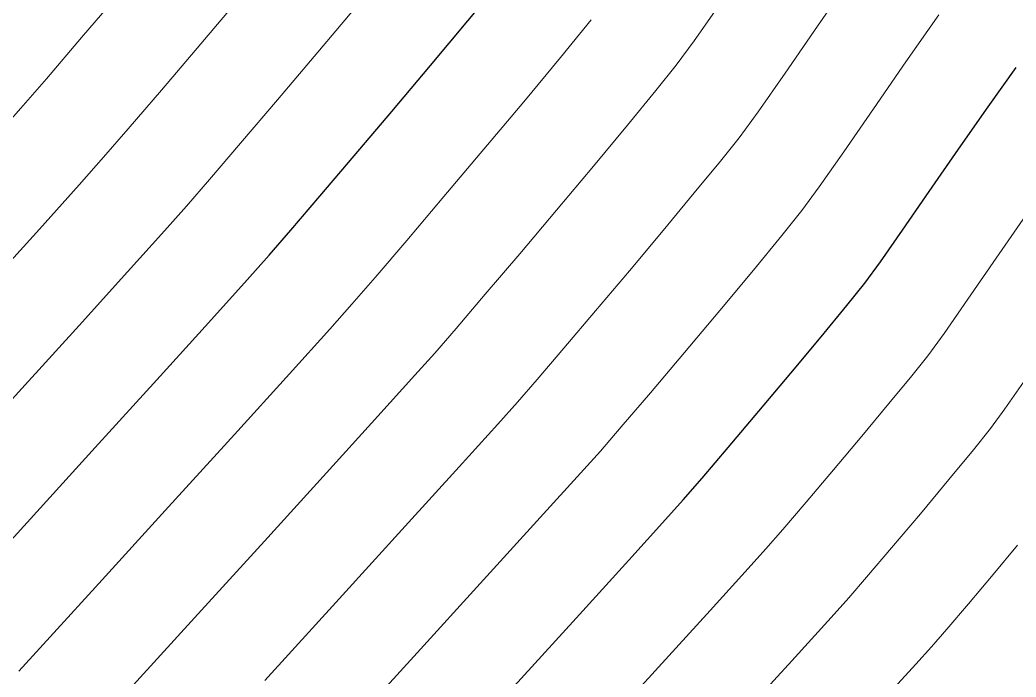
# Model space of a CAD drawing. Header units: millimetres. Extents: x 736950 to 740938, y 8500595 to 8502163.
# Drawn here: x 737828.7 to 737846.79, y 8501242.68 to 8501254.61 of the extents above; entities that cross this region are included whole.
import ezdxf

# ---------------------------------------------------------------- set-up
doc = ezdxf.new("R2010")
doc.units = ezdxf.units.MM
for name, color, linetype, lineweight in [('CONT-MJR', 80, 'Continuous', 30), ('CONT-MNR', 96, 'Continuous', 15), ('pista', 251, 'Continuous', 5)]:
    doc.layers.add(name, color=color, linetype=linetype, lineweight=lineweight)

msp = doc.modelspace()

# ---------------------------------------------------------------- hatches: boundary and pattern name
at = {"layer": 'pista'}
h = msp.add_hatch(dxfattribs=at)
h.set_pattern_fill('HONEY', color=256, scale=3, angle=9.94991650582834, style=0)
h.set_pattern_definition([(9.94991650582834, (1479841.21072825, -18.49207214638591), (0.4979252195647159, 0.4170677100899267), [0.375, -0.75]), (129.9499165058283, (1479841.21072825, -18.49207214638591), (-0.6101538418184378, 0.222682034283025), [0.3749999999999999, -0.7499999999999998]), (69.94991650582834, (1479841.21072825, -18.49207214638591), (-0.112228622253722, 0.6397497443729518), [-0.75, 0.375])])
h.paths.add_polyline_path([(737744.7999806425, 8501250.923935566), (737743.4751223363, 8501250.754223157), (737756.465848178, 8501242.026572531), (737763.5739612179, 8501242.006896213), (737770.002546867, 8501243.455222024), (737769.8468594846, 8501244.342704736), (737763.4750639071, 8501242.907173423), (737756.7405500773, 8501242.925815564)])
h.paths.add_polyline_path([(737794.2809870465, 8501256.017245878), (737809.7820272583, 8501263.709828075), (737823.391616501, 8501273.483615467), (737837.0791595323, 8501280.557800073), (737851.5530432165, 8501285.77819753), (737870.8510758049, 8501293.050216693, -0.9976846880626209), (737871.0089264096, 8501292.63424804), (737865.2748787645, 8501289.581801567, 0.7845063948290762), (737866.1540430214, 8501286.121818589), (737883.2588851704, 8501291.348365877), (737897.4188924351, 8501296.516943583), (737903.2981396064, 8501301.44146652, -0.5512150924587264), (737904.1219025984, 8501301.177325813), (737906.855912117, 8501297.98174819, 0.5618964424650519), (737910.2738656431, 8501298.536066804), (737914.22079628, 8501308.558674501), (737925.6412323939, 8501300.72656757, 0.340189525830376), (737928.7023693406, 8501300.894137181), (737936.9171069289, 8501306.117412793, -0.358727273887905), (737938.1716059428, 8501305.962964654), (737943.1732157968, 8501301.051021611, 0.3417074120720416), (737946.0555081918, 8501300.709858142), (737955.8779356404, 8501307.072689936), (737971.8320576148, 8501314.464803053), (737988.5677626224, 8501323.411181662), (738023.1375471824, 8501336.282937778), (738044.4246208373, 8501357.728329657), (738061.4456776979, 8501362.208386911), (738078.9085143938, 8501363.070318012), (738112.0997810266, 8501372.051506756), (738118.6561313582, 8501373.365123207), (738128.3493353954, 8501376.976906104), (738155.2251721952, 8501366.826195797), (738176.6167526407, 8501363.543890122), (738193.8053773039, 8501353.328603027), (738204.7313956148, 8501340.877429372), (738207.705198212, 8501335.751671141), (738214.35685511, 8501331.742925933), (738229.9282901662, 8501313.374534177), (738233.5603594936, 8501308.186787868), (738234.53883727, 8501308.358438132), (738230.6417003467, 8501313.924784988), (738214.9478837823, 8501332.43754055), (738208.3676942562, 8501336.403214611), (738205.4657963786, 8501341.405035153), (738194.387784551, 8501354.029418997), (738176.9261677533, 8501364.406946706), (738155.4549153853, 8501367.70147717), (738128.3514754312, 8501377.93815071), (738118.4090486554, 8501374.233504975), (738111.8936108743, 8501372.928085677), (738078.7671659255, 8501363.964436961), (738061.3074614278, 8501363.102660457), (738043.958527311, 8501358.536303693), (738022.6381405202, 8501337.057350922), (737988.196920163, 8501324.233464561), (737971.4304040315, 8501315.270615296), (737955.4419368334, 8501307.862588815), (737945.5806043665, 8501301.47455489, -0.3391433520832071), (737943.8038299843, 8501301.693147572), (737938.8116631231, 8501306.59581691, 0.3560082385246841), (737936.4342009705, 8501306.876887502), (737928.158540546, 8501301.61487459, -0.3502196171718997), (737926.1502499409, 8501301.468794718), (737914.5128481541, 8501309.44969617, 0.4302069892023044), (737913.4330382891, 8501309.014522241), (737909.4507249827, 8501298.90206584, -0.5704007069138802), (737907.5397775185, 8501298.566836312), (737904.9064502402, 8501301.644734057, 0.4931454261128044), (737902.7202336333, 8501302.131411942), (737896.9620044216, 8501297.308254998), (737882.9728831241, 8501292.20205278), (737866.0373022418, 8501287.027224885, -0.7384715771871906), (737865.6977918843, 8501288.787355538), (737871.5108758068, 8501291.881875956, 0.9119586051647783), (737870.5337161538, 8501293.892406015), (737851.2416702455, 8501286.62264278), (737836.7183275839, 8501281.384406622), (737822.9200107896, 8501274.252970394), (737809.3164408724, 8501264.483505804), (737793.8201376351, 8501256.79327439), (737778.9884914039, 8501246.402265295), (737769.846859484, 8501244.34270474), (737770.0025468671, 8501243.455222024), (737779.3594973255, 8501245.563292695)])
h.paths.add_polyline_path([(738260.5182952256, 8501271.251537092), (738234.538837269, 8501308.358438132), (738233.56035949, 8501308.186787868), (738259.6897886079, 8501270.86568047), (738269.3749442189, 8501234.589470252), (738274.5057655985, 8501215.583008338), (738279.7983711922, 8501189.602392923), (738280.7089290785, 8501189.641305126), (738275.382018582, 8501215.790318219), (738270.2441657205, 8501234.822827347)])

# ---------------------------------------------------------------- linework, layer by layer
at = {"layer": 'CONT-MJR', "extrusion": (0.7701466562448193, -0.6378668574827542, 0), "elevation": -4854425.985117682}
msp.add_lwpolyline([(7017854.460201051, 3615), (7017855.425186438, 3615)], dxfattribs=at)
at = {"layer": 'CONT-MJR', "extrusion": (0.7674262344610994, -0.6411372510319906, 0), "elevation": -4884235.660690282}
msp.add_lwpolyline([(6997139.421978885, 3615), (6997140.478823542, 3615)], dxfattribs=at)
at = {"layer": 'CONT-MJR'}
for points, elevation in [([(737835.4529142134, 8501252.951126862), (737836.1527909512, 8501253.783495955)], 3615), ([(737833.2255850128, 8501250.339488097), (737833.6170786145, 8501250.791619608)], 3615), ([(737844.3246119877, 8501250.217730325), (737844.7271703404, 8501250.793378724)], 3610), ([(737832.1232960745, 8501249.111774212), (737832.8238089544, 8501249.888739577)], 3615), ([(737843.7152246477, 8501249.422688892), (737844.0424014318, 8501249.83181946)], 3610), ([(737842.6981669612, 8501248.195068736), (737843.2489434229, 8501248.855790911)], 3610), ([(737840.7422928094, 8501245.892802445), (737841.0849581864, 8501246.289389221)], 3610), ([(737827.533884102, 8501244.062442876), (737828.8293403862, 8501245.483926335)], 3615)]:
    msp.add_lwpolyline(points, dxfattribs=dict(at, elevation=elevation))
at = {"layer": 'CONT-MJR', "extrusion": (0.8145367277683232, -0.58011198842678, 0), "elevation": -4330675.90835781}
msp.add_lwpolyline([(7352616.303677686, 3610), (7352617.178791655, 3610)], dxfattribs=at)
at = {"layer": 'CONT-MJR', "extrusion": (0.7636413057944569, -0.6456407329812275, 0), "elevation": -4925313.557899523}
msp.add_lwpolyline([(6968283.470168818, 3615.000000000004), (6968284.527126576, 3615.000000000004)], dxfattribs=at)
at = {"layer": 'CONT-MJR', "extrusion": (0.8204397096902805, -0.5717330520123254, 0), "elevation": -4255088.956462063}
msp.add_lwpolyline([(7396615.738897581, 3610), (7396616.679599683, 3610)], dxfattribs=at)
at = {"layer": 'CONT-MJR', "extrusion": (0.8230586687330375, -0.5679563608442115, 0), "elevation": -4221049.964333968}
msp.add_lwpolyline([(7416092.621073117, 3610.000000000013), (7416093.554891897, 3610.000000000013)], dxfattribs=at)
at = {"layer": 'CONT-MJR', "extrusion": (0.7618640088246567, -0.6477370084051272, 0), "elevation": -4944445.875343164}
msp.add_lwpolyline([(6954719.960187863, 3615.000000000013), (6954720.92539009, 3615.000000000013)], dxfattribs=at)
at = {"layer": 'CONT-MJR', "extrusion": (0.8230447962511628, -0.5679764637411325, 0), "elevation": -4221231.09986084}
msp.add_lwpolyline([(7415988.666044683, 3610), (7415989.520442068, 3610)], dxfattribs=at)
at = {"layer": 'CONT-MJR', "extrusion": (0.7596512742074127, -0.6503306402093125, 0), "elevation": -4968127.622527072}
msp.add_lwpolyline([(6937821.804773303, 3615), (6937822.61701154, 3615)], dxfattribs=at)
at = {"layer": 'CONT-MJR', "extrusion": (0.7464952206432776, -0.6653907765792554, 0), "elevation": -5105864.588755623}
msp.add_lwpolyline([(6837089.567058196, 3615.000000000013), (6837090.170877895, 3615.000000000013)], dxfattribs=at)
at = {"layer": 'CONT-MJR', "extrusion": (0.8071930207145992, -0.5902875801756637, 0), "elevation": -4422599.630291197}
msp.add_lwpolyline([(7297689.705932003, 3610), (7297690.184021943, 3610)], dxfattribs=at)
at = {"layer": 'CONT-MJR', "extrusion": (-0.7723151278466538, 0.635239595191615, 0), "elevation": 4830482.378637268}
msp.add_lwpolyline([(-7034350.343690067, 3610.000000000003), (-7034351.077714248, 3610.000000000003)], dxfattribs=at)
at = {"layer": 'CONT-MJR', "extrusion": (-0.7412235336633468, 0.6712582760336153, 0), "elevation": 5159635.289222014}
msp.add_lwpolyline([(-6796600.427030768, 3615), (-6796601.826267612, 3615)], dxfattribs=at)
at = {"layer": 'CONT-MJR', "extrusion": (-0.7403508654361284, 0.6722206453598223, 0), "elevation": 5168460.511434887}
msp.add_lwpolyline([(-6789890.060921177, 3615.000000000013), (-6789891.72404379, 3615.000000000013)], dxfattribs=at)
at = {"layer": 'CONT-MJR', "extrusion": (0.7654013774200091, -0.6435532079350959, 0), "elevation": -4906259.729892639}
msp.add_lwpolyline([(6981707.211375996, 3610), (6981708.113651811, 3610)], dxfattribs=at)
at = {"layer": 'CONT-MJR', "extrusion": (-0.763154266119271, 0.6462163462060961, 0), "elevation": 4930557.740833437}
msp.add_lwpolyline([(-6964568.077320349, 3610.000000000003), (-6964568.937619425, 3610.000000000003)], dxfattribs=at)
at = {"layer": 'CONT-MJR', "extrusion": (0.7396970639425938, -0.6729400074261497, 0), "elevation": -5175058.380329624}
msp.add_lwpolyline([(6784860.862211096, 3615), (6784862.699999012, 3615)], dxfattribs=at)
at = {"layer": 'CONT-MJR', "extrusion": (0.7606933479375917, -0.6491114160169256, 0), "elevation": -4956985.211651329}
msp.add_lwpolyline([(6945782.572970193, 3610.000000000013), (6945783.307215413, 3610.000000000013)], dxfattribs=at)
at = {"layer": 'CONT-MJR', "extrusion": (-0.7439639838674785, 0.6682197173894454, 0), "elevation": 5131773.189850739}
msp.add_lwpolyline([(-6817660.013816657, 3610.00000000001), (-6817660.494539669, 3610.00000000001)], dxfattribs=at)
at = {"layer": 'CONT-MJR', "extrusion": (0.7408255162367083, -0.671697517110652, 0), "elevation": -5163654.507481015}
msp.add_lwpolyline([(6793544.197292873, 3610), (6793545.191093992, 3610)], dxfattribs=at)
at = {"layer": 'CONT-MJR', "extrusion": (0.7398786316395752, -0.6727403737275992, 0), "elevation": -5173218.73596964}
msp.add_lwpolyline([(6786262.539777895, 3610), (6786263.960605531, 3610)], dxfattribs=at)
at = {"layer": 'CONT-MJR', "extrusion": (-0.7393933049956483, 0.6732737485804806, 0), "elevation": 5178111.178430302}
msp.add_lwpolyline([(-6782528.442543748, 3610), (-6782530.204340786, 3610)], dxfattribs=at)
at = {"layer": 'CONT-MNR', "extrusion": (0.823058668997061, -0.5679563604615996, 0), "elevation": -4221053.337082556}
msp.add_lwpolyline([(7416093.944800101, 3612.000000000013), (7416095.083045058, 3612.000000000013)], dxfattribs=at)
at = {"layer": 'CONT-MNR'}
for points, elevation in [([(737829.8195426698, 8501254.291648524), (737830.5795729348, 8501255.186060304)], 3618), ([(737838.5151248237, 8501253.93043389), (737839.0748435222, 8501254.61334521)], 3614), ([(737829.1815550276, 8501253.545940371), (737829.8195426698, 8501254.291648524)], 3618), ([(737840.6160376401, 8501253.793290902), (737840.9404558, 8501254.23500741)], 3613), ([(737831.2677372269, 8501253.337481953), (737831.9815871574, 8501254.177150754)], 3617), ([(737837.8473616496, 8501253.126639623), (737838.5151248237, 8501253.93043389)], 3614), ([(737844.1983965728, 8501252.999297038), (737844.7868174628, 8501253.85201205)], 3611), ([(737840.2473448754, 8501253.33095127), (737840.6160376401, 8501253.793290902)], 3613), ([(737828.715560335, 8501253.007499484), (737829.1815550276, 8501253.545940371)], 3618), ([(737832.7070225092, 8501252.373607637), (737833.3764470214, 8501253.160980346)], 3616), ([(737837.1241553695, 8501252.263554608), (737837.8473616496, 8501253.126639623)], 3614), ([(737828.2802733816, 8501252.516905032), (737828.715560335, 8501253.007499484)], 3618), ([(737843.6600018906, 8501252.219118685), (737844.1983965728, 8501252.999297038)], 3611), ([(737839.113307116, 8501251.957423639), (737839.7302356999, 8501252.700027721)], 3613), ([(737841.4198462287, 8501252.048557332), (737841.7581589042, 8501252.47280042)], 3612), ([(737838.4451561252, 8501251.160042413), (737839.113307116, 8501251.957423639)], 3613), ([(737835.7218189678, 8501250.605881108), (737836.3981073528, 8501251.402771035)], 3614), ([(737839.7661568808, 8501250.05653022), (737840.3792525824, 8501250.788207652)], 3612), ([(737835.1478915847, 8501249.934477018), (737835.7218189678, 8501250.605881108)], 3614), ([(737837.1495749308, 8501249.628562085), (737837.7743797295, 8501250.364787433)], 3613), ([(737845.9117618311, 8501249.537393464), (737846.4259573142, 8501250.283314437)], 3609), ([(737841.4089097, 8501249.336405242), (737842.0199725524, 8501250.069448143)], 3611), ([(737834.7289265721, 8501249.450150965), (737835.1478915847, 8501249.934477018)], 3614), ([(737838.0907858767, 8501248.082062494), (737838.5773308933, 8501248.651243063)], 3612), ([(737840.1478987474, 8501247.841806706), (737840.7646895756, 8501248.570210679)], 3611), ([(737844.8931577312, 8501248.146980654), (737845.1845226956, 8501248.51132898)], 3609), ([(737844.4779142936, 8501247.64213368), (737844.8931577312, 8501248.146980654)], 3609), ([(737827.5889857766, 8501246.657743497), (737828.7349918018, 8501247.918337364)], 3616), ([(737839.6191237828, 8501247.222135587), (737840.1478987474, 8501247.841806706)], 3611), ([(737846.3266439594, 8501247.1908385), (737846.5869238522, 8501247.54856018)], 3608), ([(737839.2389512499, 8501246.782139575), (737839.6191237828, 8501247.222135587)], 3611), ([(737842.5507925897, 8501245.356642855), (737842.9752315313, 8501245.854042642)], 3609), ([(737837.1175944852, 8501244.440380743), (737838.1486546329, 8501245.574867848)], 3611), ([(737844.528864714, 8501245.02505967), (737845.0501599039, 8501245.642481443)], 3608), ([(737834.4956987211, 8501244.097641833), (737835.6929072539, 8501245.413686842)], 3612), ([(737841.9250980633, 8501244.647265237), (737842.2456343686, 8501245.003465315)], 3609), ([(737844.0725588137, 8501244.489171572), (737844.528864714, 8501245.02505967)], 3608), ([(737846.3711606594, 8501244.53896925), (737846.8170445478, 8501245.071780091)], 3607), ([(737843.4291319122, 8501243.759368632), (737843.7489759278, 8501244.114128185)], 3608), ([(737842.7147717013, 8501242.97321953), (737843.4291319122, 8501243.759368632)], 3608)]:
    msp.add_lwpolyline(points, dxfattribs=dict(at, elevation=elevation))
at = {"layer": 'CONT-MNR', "extrusion": (0.763652317269703, -0.6456277087676868, 0), "elevation": -4925198.15355084}
msp.add_lwpolyline([(6968367.223807555, 3617), (6968368.431027425, 3617)], dxfattribs=at)
at = {"layer": 'CONT-MNR', "extrusion": (0.76539379137048, -0.6435622301934152, 0), "elevation": -4906352.355244032}
msp.add_lwpolyline([(6981649.213264627, 3616.000000000013), (6981650.377700545, 3616.000000000013)], dxfattribs=at)
at = {"layer": 'CONT-MNR', "extrusion": (-0.818375392516582, 0.5746840148493175, 0), "elevation": 4281704.045768509}
msp.add_lwpolyline([(-7381242.665438785, 3613.000000000013), (-7381243.457388264, 3613.000000000013)], dxfattribs=at)
at = {"layer": 'CONT-MNR', "extrusion": (0.8204397095685367, -0.5717330521870281, 0), "elevation": -4255090.649624401}
msp.add_lwpolyline([(7396616.49332061, 3611.000000000006), (7396617.536989226, 3611.000000000006)], dxfattribs=at)
at = {"layer": 'CONT-MNR', "extrusion": (0.8230447965207025, -0.5679764633505472, 0), "elevation": -4221234.472569856}
msp.add_lwpolyline([(7415989.802690501, 3612.000000000003), (7415990.844127595, 3612.000000000003)], dxfattribs=at)
at = {"layer": 'CONT-MNR', "extrusion": (0.7636413057221003, -0.6456407330668085, 0), "elevation": -4925315.279846527}
msp.add_lwpolyline([(6968283.346175577, 3616.000000000013), (6968284.477903971, 3616.000000000013)], dxfattribs=at)
at = {"layer": 'CONT-MNR', "extrusion": (0.8194963630412463, -0.5730843838058843, 0), "elevation": -4267276.385317423}
msp.add_lwpolyline([(7389591.654696376, 3612.000000000013), (7389592.510912494, 3612.000000000013)], dxfattribs=at)
at = {"layer": 'CONT-MNR', "extrusion": (0.7596712250012102, -0.6503073349618322, 0), "elevation": -4967918.218727136}
msp.add_lwpolyline([(6937973.695446131, 3617), (6937974.622304249, 3617)], dxfattribs=at)
at = {"layer": 'CONT-MNR', "extrusion": (0.7734169110143461, -0.6338976902916016, 0), "elevation": -4818266.726150261}
msp.add_lwpolyline([(7042727.503809604, 3613.000000000013), (7042728.319570855, 3613.000000000013)], dxfattribs=at)
at = {"layer": 'CONT-MNR', "extrusion": (-0.8071930220441678, 0.5902875783575355, 0), "elevation": 4422603.016616706}
msp.add_lwpolyline([(-7297690.49931491, 3612), (-7297691.082065526, 3612)], dxfattribs=at)
at = {"layer": 'CONT-MNR', "extrusion": (-0.7559972843430903, 0.6545747520840326, 0), "elevation": 5006907.355853884}
msp.add_lwpolyline([(-6909888.547464498, 3617.000000000003), (-6909889.228964512, 3617.000000000003)], dxfattribs=at)
at = {"layer": 'CONT-MNR', "extrusion": (0.7596512748625684, -0.6503306394440251, 0), "elevation": -4968129.33567835}
msp.add_lwpolyline([(6937821.550003064, 3616.000000000013), (6937822.419700149, 3616.000000000013)], dxfattribs=at)
at = {"layer": 'CONT-MNR', "extrusion": (0.7643956949657877, -0.6447474090818592, 0), "elevation": -4917160.84958782}
msp.add_lwpolyline([(6974038.080106046, 3614), (6974039.20620288, 3614)], dxfattribs=at)
at = {"layer": 'CONT-MNR', "extrusion": (0.8194963626176328, -0.5730843844116408, 0), "elevation": -4267274.699169695}
msp.add_lwpolyline([(7389591.171618164, 3611), (7389591.950947057, 3611)], dxfattribs=at)
at = {"layer": 'CONT-MNR', "extrusion": (-0.7474478896791186, 0.6643204439231359, 0), "elevation": 5096065.940980417}
msp.add_lwpolyline([(-6844397.982088644, 3617.00000000001), (-6844398.653911406, 3617.00000000001)], dxfattribs=at)
at = {"layer": 'CONT-MNR', "extrusion": (0.7734169114610752, -0.6338976897465485, 0), "elevation": -4818265.001448081}
msp.add_lwpolyline([(7042727.32584423, 3612), (7042728.074387186, 3612)], dxfattribs=at)
at = {"layer": 'CONT-MNR', "extrusion": (0.7559817132284153, -0.6545927354196884, 0), "elevation": -5007070.006910818}
msp.add_lwpolyline([(6909769.753895235, 3616.00000000001), (6909770.39427569, 3616.00000000001)], dxfattribs=at)
at = {"layer": 'CONT-MNR', "extrusion": (0.7435867537806358, -0.6686394690728152, 0), "elevation": -5135631.92153565}
msp.add_lwpolyline([(6814759.12117252, 3617), (6814760.199636055, 3617)], dxfattribs=at)
at = {"layer": 'CONT-MNR', "extrusion": (0.80719302219212, -0.5902875781552175, 0), "elevation": -4422601.313406146}
msp.add_lwpolyline([(7297690.10871272, 3611.00000000001), (7297690.639132993, 3611.00000000001)], dxfattribs=at)
at = {"layer": 'CONT-MNR', "extrusion": (-0.7691924281976569, 0.6390172207408752, 0), "elevation": 4864904.418562054}
msp.add_lwpolyline([(-7010590.444999064, 3612), (-7010591.330881288, 3612)], dxfattribs=at)
at = {"layer": 'CONT-MNR', "extrusion": (0.7471133256011246, -0.6646966817347804, 0), "elevation": -5099509.570654538}
msp.add_lwpolyline([(6841831.772816823, 3616), (6841832.374792141, 3616)], dxfattribs=at)
at = {"layer": 'CONT-MNR', "extrusion": (0.7643956941029273, -0.644747410104844, 0), "elevation": -4917159.137667203}
msp.add_lwpolyline([(6974038.167443304, 3613), (6974039.207814129, 3613)], dxfattribs=at)
at = {"layer": 'CONT-MNR', "extrusion": (0.780987677034769, -0.6245464340782318, 0), "elevation": -4733179.879672232}
msp.add_lwpolyline([(7100188.960408071, 3611.000000000004), (7100189.541611622, 3611.000000000004)], dxfattribs=at)
at = {"layer": 'CONT-MNR', "extrusion": (0.8220516708873898, -0.5694128997408214, 0), "elevation": -4234173.687928061}
msp.add_lwpolyline([(7408606.272998293, 3609.000000000013), (7408607.235191839, 3609.000000000013)], dxfattribs=at)
at = {"layer": 'CONT-MNR', "extrusion": (-0.7418802037332137, 0.6705324476181338, 0), "elevation": 5152983.749137891}
msp.add_lwpolyline([(-6801646.611907875, 3617.000000000003), (-6801648.005757193, 3617.000000000003)], dxfattribs=at)
at = {"layer": 'CONT-MNR', "extrusion": (0.7432694771130155, -0.6689921407551398, 0), "elevation": -5138862.456809868}
msp.add_lwpolyline([(6812322.580086947, 3616.00000000001), (6812323.577070692, 3616.00000000001)], dxfattribs=at)
at = {"layer": 'CONT-MNR', "extrusion": (0.7723151291746854, -0.6352395935770135, 0), "elevation": -4830484.084047194}
msp.add_lwpolyline([(7034350.510423557, 3611.000000000013), (7034351.3247919, 3611.000000000013)], dxfattribs=at)
at = {"layer": 'CONT-MNR', "extrusion": (0.7416637214871764, -0.6707718868809217, 0), "elevation": -5155177.299354797}
msp.add_lwpolyline([(6799983.488990538, 3616), (6799984.801261635, 3616)], dxfattribs=at)
at = {"layer": 'CONT-MNR', "extrusion": (-0.7643956948638685, 0.6447474092026921, 0), "elevation": 4917157.408182417}
msp.add_lwpolyline([(-6974038.267164471, 3612), (-6974039.22180929, 3612)], dxfattribs=at)
at = {"layer": 'CONT-MNR', "extrusion": (0.760129632475601, -0.6497714535377095, 0), "elevation": -4963017.44670446}
msp.add_lwpolyline([(6941476.456860733, 3613), (6941477.272895658, 3613)], dxfattribs=at)
at = {"layer": 'CONT-MNR', "extrusion": (0.820641651394679, -0.5714431555248645, 0), "elevation": -4252473.774049381}
msp.add_lwpolyline([(7398115.702063537, 3609.000000000013), (7398116.455393136, 3609.000000000013)], dxfattribs=at)
at = {"layer": 'CONT-MNR', "extrusion": (0.7458802433875008, -0.6660800721566459, 0), "elevation": -5112176.499986701}
msp.add_lwpolyline([(6832370.412794951, 3614), (6832371.018459547, 3614)], dxfattribs=at)
at = {"layer": 'CONT-MNR', "extrusion": (-0.7624433552743954, 0.6470549667516061, 0), "elevation": 4938215.042826165}
msp.add_lwpolyline([(-6959142.661798585, 3612), (-6959143.547845741, 3612)], dxfattribs=at)
at = {"layer": 'CONT-MNR', "extrusion": (0.7654013770654502, -0.6435532083567859, 0), "elevation": -4906261.455049195}
msp.add_lwpolyline([(6981707.153787347, 3611), (6981708.154823647, 3611)], dxfattribs=at)
at = {"layer": 'CONT-MNR', "extrusion": (0.740684975954483, -0.6718524885682176, 0), "elevation": -5165085.911034407}
msp.add_lwpolyline([(6792458.681718192, 3616), (6792460.229545761, 3616)], dxfattribs=at)
at = {"layer": 'CONT-MNR', "extrusion": (0.7421860303488039, -0.6701939244391018, 0), "elevation": -5149875.099768169}
msp.add_lwpolyline([(6803999.234041729, 3614.00000000001), (6804000.329323923, 3614.00000000001)], dxfattribs=at)
at = {"layer": 'CONT-MNR', "extrusion": (0.7562948500266529, -0.6542309223990889, 0), "elevation": -5003757.944857704}
msp.add_lwpolyline([(6912165.784156244, 3613), (6912166.375798409, 3613)], dxfattribs=at)
at = {"layer": 'CONT-MNR', "extrusion": (0.808608465658885, -0.588347133302087, 0), "elevation": -4405057.328578342}
msp.add_lwpolyline([(7308290.614065279, 3609), (7308291.118451342, 3609)], dxfattribs=at)
at = {"layer": 'CONT-MNR', "extrusion": (-0.7455495094617692, 0.6664502449105376, 0), "elevation": 5115565.744369116}
msp.add_lwpolyline([(-6829832.291688416, 3613.000000000013), (-6829832.832026298, 3613.000000000013)], dxfattribs=at)
at = {"layer": 'CONT-MNR', "extrusion": (0.7408345957837491, -0.6716875030026456, 0), "elevation": -5163569.515640134}
msp.add_lwpolyline([(6793610.879630269, 3614.000000000003), (6793612.365833395, 3614.000000000003)], dxfattribs=at)
at = {"layer": 'CONT-MNR', "extrusion": (0.7419303760516196, -0.6704769325576403, 0), "elevation": -5152467.941767889}
msp.add_lwpolyline([(6802035.170120057, 3613.00000000001), (6802036.175043966, 3613.00000000001)], dxfattribs=at)
at = {"layer": 'CONT-MNR', "extrusion": (0.7562948492587118, -0.6542309232868334, 0), "elevation": -5003756.234169931}
msp.add_lwpolyline([(6912166.089214248, 3612.00000000001), (6912166.632105409, 3612.00000000001)], dxfattribs=at)
at = {"layer": 'CONT-MNR', "extrusion": (0.8206416521459189, -0.571443154446019, 0), "elevation": -4252472.073752299}
msp.add_lwpolyline([(7398115.214680864, 3608), (7398115.875418331, 3608)], dxfattribs=at)
at = {"layer": 'CONT-MNR', "extrusion": (0.7449388575330614, -0.6671327443150556, 0), "elevation": -5121816.689364373}
msp.add_lwpolyline([(6825144.901170558, 3612.00000000001), (6825145.441411962, 3612.00000000001)], dxfattribs=at)
at = {"layer": 'CONT-MNR', "extrusion": (0.7681214156735957, -0.6403042173713922, 0), "elevation": -4876630.573254327}
msp.add_lwpolyline([(7002434.538813639, 3609.000000000003), (7002435.304840254, 3609.000000000003)], dxfattribs=at)
at = {"layer": 'CONT-MNR', "extrusion": (0.7406623071919373, -0.6718774789387693, 0), "elevation": -5165309.958905021}
msp.add_lwpolyline([(6792286.991003613, 3613), (6792288.375424917, 3613)], dxfattribs=at)
at = {"layer": 'CONT-MNR', "extrusion": (0.7414778134993427, -0.6709773856757275, 0), "elevation": -5157054.623877458}
msp.add_lwpolyline([(6798557.384364657, 3612), (6798558.430121042, 3612)], dxfattribs=at)
at = {"layer": 'CONT-MNR', "extrusion": (-0.7799463332771945, 0.6258464006507183, 0), "elevation": 4744994.418440305}
msp.add_lwpolyline([(-7092294.547434379, 3608), (-7092295.042541017, 3608)], dxfattribs=at)
at = {"layer": 'CONT-MNR', "extrusion": (0.7400599262820476, -0.6725409322200473, 0), "elevation": -5171396.304693669}
msp.add_lwpolyline([(6787653.132262068, 3614), (6787654.910680087, 3614)], dxfattribs=at)
at = {"layer": 'CONT-MNR', "extrusion": (0.7654013766588706, -0.6435532088403458, 0), "elevation": -4906258.016839945}
msp.add_lwpolyline([(6981707.260458911, 3609.000000000003), (6981708.063974237, 3609.000000000003)], dxfattribs=at)
at = {"layer": 'CONT-MNR', "extrusion": (0.7443273627653156, -0.6678149272357052, 0), "elevation": -5128065.566353962}
msp.add_lwpolyline([(6820450.115093579, 3611), (6820450.655238955, 3611)], dxfattribs=at)
at = {"layer": 'CONT-MNR', "extrusion": (0.7710495738520795, -0.6367751209512872, 0), "elevation": -4844466.605478875}
msp.add_lwpolyline([(7024724.008882834, 3608.000000000007), (7024724.712541905, 3608.000000000007)], dxfattribs=at)
at = {"layer": 'CONT-MNR', "extrusion": (0.7403326513843639, -0.6722407048775, 0), "elevation": -5168639.354417412}
msp.add_lwpolyline([(6789752.743467697, 3612), (6789754.202187488, 3612)], dxfattribs=at)
at = {"layer": 'CONT-MNR', "extrusion": (0.7631542664519837, -0.6462163458131764, 0), "elevation": -4930556.016139289}
msp.add_lwpolyline([(6964568.234907928, 3609.00000000001), (6964569.00104117, 3609.00000000001)], dxfattribs=at)
at = {"layer": 'CONT-MNR', "extrusion": (-0.7399617061460718, 0.6726489972024002, 0), "elevation": 5172385.753216209}
msp.add_lwpolyline([(-6786898.582685248, 3613.000000000013), (-6786900.261507195, 3613.000000000013)], dxfattribs=at)
at = {"layer": 'CONT-MNR', "extrusion": (0.7410589640635136, -0.6714399539654401, 0), "elevation": -5161294.363349631}
msp.add_lwpolyline([(6795338.251527716, 3611.00000000001), (6795339.338117019, 3611.00000000001)], dxfattribs=at)
at = {"layer": 'CONT-MNR', "extrusion": (0.7668924770794039, -0.6417756061109023, 0), "elevation": -4890044.256683293}
msp.add_lwpolyline([(6993072.283305383, 3608), (6993073.091299253, 3608)], dxfattribs=at)
at = {"layer": 'CONT-MNR', "extrusion": (-0.7394899684081081, 0.6731675769255198, 0), "elevation": 5177144.098158754}
msp.add_lwpolyline([(-6783268.166511618, 3614.00000000001), (-6783270.138436662, 3614.00000000001)], dxfattribs=at)
at = {"layer": 'CONT-MNR', "extrusion": (0.7566732822996991, -0.653793196549031, 0), "elevation": -4999750.631638529}
msp.add_lwpolyline([(6915061.200728224, 3609), (6915061.667478601, 3609)], dxfattribs=at)
at = {"layer": 'CONT-MNR', "extrusion": (-0.7394690129049282, 0.6731905963049478, 0), "elevation": 5177353.545357785}
msp.add_lwpolyline([(-6783107.798302747, 3613), (-6783109.686427023, 3613)], dxfattribs=at)
at = {"layer": 'CONT-MNR', "extrusion": (0.7404458194886063, -0.6721160527779755, 0), "elevation": -5167491.027137522}
msp.add_lwpolyline([(6790625.433771082, 3609), (6790626.461788453, 3609)], dxfattribs=at)
at = {"layer": 'CONT-MNR', "extrusion": (0.7394947436539703, -0.6731623311714262, 0), "elevation": -5177090.855210911}
msp.add_lwpolyline([(6783307.852857241, 3611.00000000001), (6783309.732283807, 3611.00000000001)], dxfattribs=at)
at = {"layer": 'CONT-MNR', "extrusion": (0.7571407111166477, -0.6532518224771952, 0), "elevation": -4994801.670085158}
msp.add_lwpolyline([(6918635.787669166, 3608.000000000006), (6918636.283010894, 3608.000000000006)], dxfattribs=at)
at = {"layer": 'CONT-MNR', "extrusion": (0.7640806670009473, -0.645120712979662, 0), "elevation": -4920554.790773638}
msp.add_lwpolyline([(6971635.879884919, 3607), (6971636.574706408, 3607)], dxfattribs=at)
at = {"layer": 'CONT-MNR', "extrusion": (0.7389857271354405, -0.6737210810788871, 0), "elevation": -5182221.616566539}
msp.add_lwpolyline([(6779387.813545748, 3614.000000000003), (6779389.880269479, 3614.000000000003)], dxfattribs=at)
at = {"layer": 'CONT-MNR', "extrusion": (0.7392875389659184, -0.6733898831507017, 0), "elevation": -5179179.921057359}
msp.add_lwpolyline([(6781712.104969182, 3612.000000000003), (6781714.111937289, 3612.000000000003)], dxfattribs=at)
at = {"layer": 'CONT-MNR', "extrusion": (0.7396163497063976, -0.6730287179957359, 0), "elevation": -5175861.833747834}
msp.add_lwpolyline([(6784245.826068351, 3609.000000000003), (6784247.310887032, 3609.000000000003)], dxfattribs=at)
at = {"layer": 'CONT-MNR', "extrusion": (0.76137742940879, -0.6483088847045542, 0), "elevation": -4949652.78938262}
msp.add_lwpolyline([(6951006.771803029, 3607), (6951007.377010972, 3607)], dxfattribs=at)
at = {"layer": 'CONT-MNR', "extrusion": (0.7390570145225539, -0.6736428796365399, 0), "elevation": -5181502.501739082}
msp.add_lwpolyline([(6779936.996357717, 3613.00000000001), (6779939.008685561, 3613.00000000001)], dxfattribs=at)
at = {"layer": 'CONT-MNR', "extrusion": (-0.7571407115484934, 0.6532518219766718, 0), "elevation": 4994799.94630926}
msp.add_lwpolyline([(-6918636.099678348, 3607.00000000001), (-6918636.525605598, 3607.00000000001)], dxfattribs=at)
at = {"layer": 'CONT-MNR', "extrusion": (-0.7422727189598091, 0.6700979112696982, 0), "elevation": 5148982.926518872}
msp.add_lwpolyline([(-6804669.061491087, 3607), (-6804669.485422524, 3607)], dxfattribs=at)
at = {"layer": 'CONT-MNR', "extrusion": (0.739126310701083, -0.6735668465931248, 0), "elevation": -5180801.582170327}
msp.add_lwpolyline([(6780472.054945833, 3611), (6780474.180757906, 3611)], dxfattribs=at)
at = {"layer": 'CONT-MNR', "extrusion": (0.739375642033421, -0.6732931456413814, 0), "elevation": -5178285.692346658}
msp.add_lwpolyline([(6782394.875013576, 3608), (6782396.423823516, 3608)], dxfattribs=at)
at = {"layer": 'CONT-MNR', "extrusion": (-0.7398568254432862, 0.6727643553615061, 0), "elevation": 5173433.570324561}
msp.add_lwpolyline([(-6786097.415873531, 3607.000000000013), (-6786098.386218393, 3607.000000000013)], dxfattribs=at)
at = {"layer": 'CONT-MNR', "extrusion": (-0.7391997448589962, 0.6734862561332599, 0), "elevation": 5180058.864358072}
msp.add_lwpolyline([(-6781039.907572642, 3609.000000000003), (-6781041.757160814, 3609.000000000003)], dxfattribs=at)

doc.saveas('drawing.dxf')
